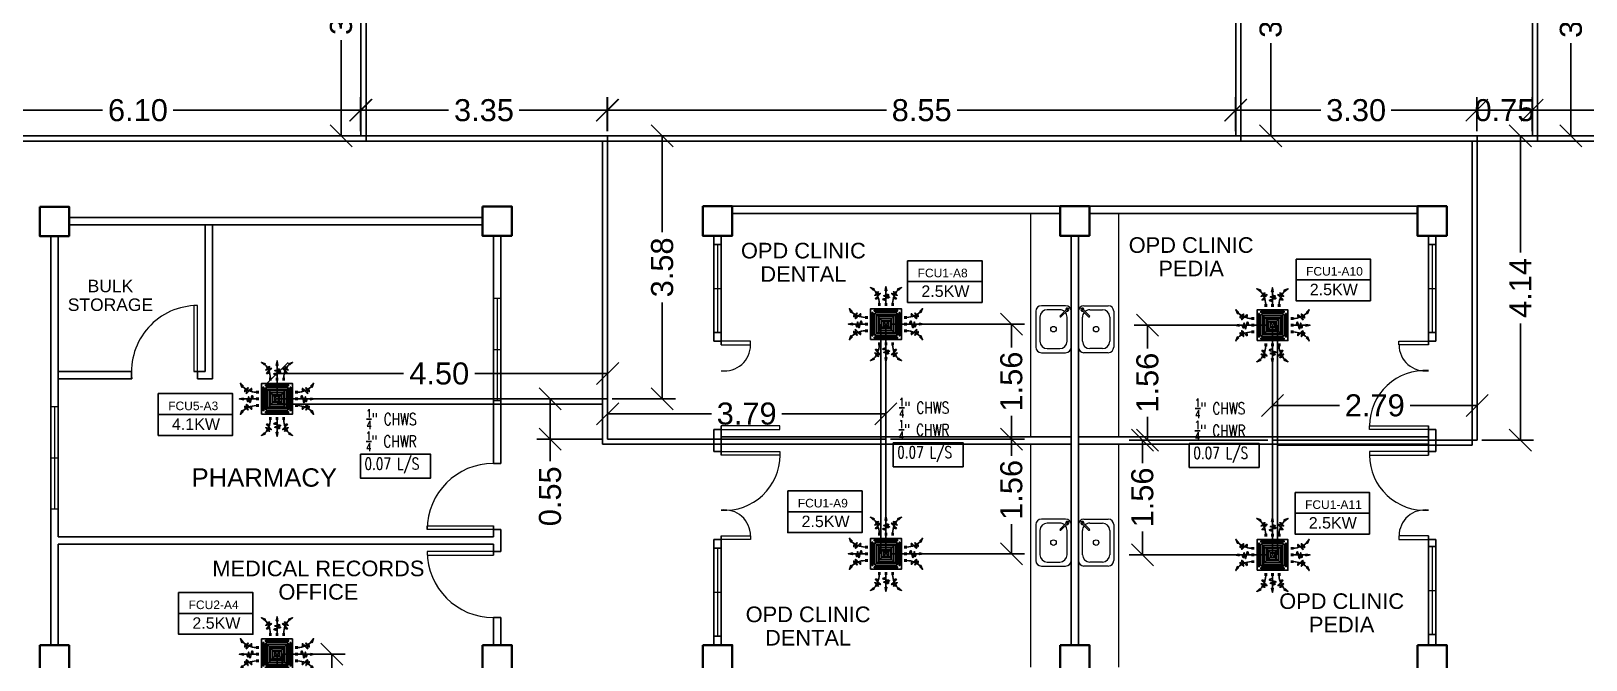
# Model space of a CAD drawing. Header units: millimetres. Extents: x 5 to 430, y 3 to 339.
# Drawn here: x 145.62 to 166.78, y 203.03 to 211.6 of the extents above; entities that cross this region are included whole.
import ezdxf

# ---------------------------------------------------------------- set-up
doc = ezdxf.new("R2010")
doc.units = ezdxf.units.MM
doc.header["$MEASUREMENT"] = 0
for name, color, linetype in [('AIR', 7, 'Continuous'), ('fcu line', 7, 'Continuous'), ('fcu return', 7, 'Continuous'), ('label', 7, 'Continuous'), ('Legends', 7, 'Continuous'), ('pipe dimension', 7, 'Continuous'), ('pipe label', 7, 'Continuous')]:
    doc.layers.add(name, color=color, linetype=linetype)
doc.styles.add('Arch-Dim', font='simplex.shx', dxfattribs={"width": 0.75})
doc.styles.get("Standard").update_dxf_attribs({"font": 'arial.ttf'})
doc.styles.add('SWISSLT175', font='swissl.ttf', dxfattribs={"height": 0.175})
doc.dimstyles.new('Copy of dimension', dxfattribs={"dimtxt": 0.3, "dimasz": 0.3, "dimexe": 0.18, "dimexo": 0.0625, "dimgap": 0.09, "dimtad": 0, "dimzin": 0, "dimdsep": 46, "dimtxsty": 'Standard', "dimblk": 'OBLIQUE', "dimcen": 0.09, "dimclrd": 256, "dimclre": 256, "dimclrt": 256, "dimadec": 0, "dimazin": 0, "dimtfac": 1, "dimtofl": 0, "dimtmove": 0, "dimatfit": 3, "dimldrblk": 'OBLIQUE', "dimfxl": 1, "dimtolj": 1, "dimtzin": 0, "dimarcsym": 0})

# ---------------------------------------------------------------- blocks, each defined once
blk = doc.blocks.new('FCU-13000P (CASSETTE SPLIT)')
at = {"layer": 'AIR', "ltscale": 3}
for p, q in [((0, 0.523), (0, 1)), ((-0.193, 0.558), (-0.193, 0.487)), ((-0.162, 0.558), (-0.162, 0.487)), ((-0.016, 0.558), (-0.016, 0.487)), ((0.016, 0.558), (0.016, 0.487)), ((0.162, 0.558), (0.162, 0.487)), ((0.193, 0.558), (0.193, 0.487)), ((-0.523, 0), (-1, 0)), ((-0.558, 0.193), (-0.487, 0.193)), ((-0.558, 0.162), (-0.487, 0.162)), ((-0.558, 0.016), (-0.487, 0.016)), ((0.558, 0.193), (0.487, 0.193)), ((0.558, 0.162), (0.487, 0.162)), ((0.558, 0.016), (0.487, 0.016)), ((0.523, 0), (1, 0)), ((-0.558, -0.016), (-0.487, -0.016)), ((-0.558, -0.162), (-0.487, -0.162)), ((-0.558, -0.193), (-0.487, -0.193)), ((0.558, -0.016), (0.487, -0.016)), ((0.558, -0.162), (0.487, -0.162)), ((0.558, -0.193), (0.487, -0.193)), ((-0.193, -0.558), (-0.193, -0.487)), ((-0.162, -0.558), (-0.162, -0.487)), ((-0.016, -0.558), (-0.016, -0.487)), ((0, -0.523), (0, -1)), ((0.016, -0.558), (0.016, -0.487)), ((0.162, -0.558), (0.162, -0.487)), ((0.193, -0.558), (0.193, -0.487))]:
    blk.add_line(p, q, dxfattribs=at)
at = {"layer": 'AIR'}
for p, q in [((0.295, -0.295), (-0.295, 0.295)), ((0.295, 0.295), (-0.295, -0.295))]:
    blk.add_line(p, q, dxfattribs=at)
at = {"layer": 'AIR', "ltscale": 3}
for points in [[(-0.335, 0.895), (-0.311, 0.932), (-0.416, 0.973)], [(-0.022, 0.89), (0.022, 0.89), (0, 1)], [(0.335, 0.895), (0.311, 0.932), (0.416, 0.973)], [(-0.895, 0.335), (-0.932, 0.311), (-0.973, 0.416)], [(0.895, 0.335), (0.932, 0.311), (0.973, 0.416)], [(-0.89, 0.022), (-0.89, -0.022), (-1, 0)], [(0.89, 0.022), (0.89, -0.022), (1, 0)], [(-0.895, -0.335), (-0.932, -0.311), (-0.973, -0.416)], [(0.895, -0.335), (0.932, -0.311), (0.973, -0.416)], [(-0.335, -0.895), (-0.311, -0.932), (-0.416, -0.973)], [(-0.022, -0.89), (0.022, -0.89), (0, -1)], [(0.335, -0.895), (0.311, -0.932), (0.416, -0.973)]]:
    blk.add_lwpolyline(points, close=True, dxfattribs=at)
at = {"layer": 'AIR'}
for points in [[(-0.323, 0.914, -0.171809), (-0.178, 0.558), (-0.178, 0.522)], [(0.323, 0.914, 0.171809), (0.178, 0.558), (0.178, 0.522)], [(-0.914, 0.323, 0.171809), (-0.558, 0.178), (-0.522, 0.178)], [(0.914, 0.323, -0.171809), (0.558, 0.178), (0.522, 0.178)], [(-0.914, -0.323, -0.171809), (-0.558, -0.178), (-0.522, -0.178)], [(0.914, -0.323, 0.171809), (0.558, -0.178), (0.522, -0.178)], [(-0.323, -0.914, 0.171809), (-0.178, -0.558), (-0.178, -0.522)], [(0.323, -0.914, -0.171809), (0.178, -0.558), (0.178, -0.522)]]:
    blk.add_lwpolyline(points, format="xyb", dxfattribs=at)
for points in [[(-0.41, -0.41), (0.41, -0.41), (0.41, 0.41), (-0.41, 0.41)], [(-0.373, 0.31), (-0.348, 0.31), (-0.348, -0.31), (-0.373, -0.31)], [(-0.31, 0.372), (0.31, 0.372), (0.31, 0.348), (-0.31, 0.348)], [(-0.26, -0.26), (0.26, -0.26), (0.26, 0.26), (-0.26, 0.26)], [(-0.21, -0.21), (0.21, -0.21), (0.21, 0.21), (-0.21, 0.21)], [(-0.16, -0.16), (0.16, -0.16), (0.16, 0.16), (-0.16, 0.16)], [(-0.11, -0.11), (0.11, -0.11), (0.11, 0.11), (-0.11, 0.11)], [(-0.06, -0.06), (0.06, -0.06), (0.06, 0.06), (-0.06, 0.06)], [(0.372, 0.31), (0.348, 0.31), (0.348, -0.31), (0.372, -0.31)], [(-0.31, -0.373), (0.31, -0.373), (0.31, -0.348), (-0.31, -0.348)]]:
    blk.add_lwpolyline(points, close=True, dxfattribs=at)
blk.add_lwpolyline([(-0.26, -0.31), (0.26, -0.31, 0.414214), (0.31, -0.26), (0.31, 0.26, 0.414214), (0.26, 0.31), (-0.26, 0.31, 0.414214), (-0.31, 0.26), (-0.31, -0.26, 0.414214)], format="xyb", close=True, dxfattribs=at)
at = {"layer": 'AIR', "ltscale": 3}
for points in [[(-0.268, 0.84), (-0.231, 0.852), (-0.134, 0.882), (-0.422, 0.704), (0.005, 0.903), (-0.358, 0.645), (-0.239, 0.678), (-0.199, 0.69)], [(0.268, 0.84), (0.231, 0.852), (0.134, 0.882), (0.422, 0.704), (-0.005, 0.903), (0.358, 0.645), (0.239, 0.678), (0.199, 0.69)], [(-0.84, 0.268), (-0.852, 0.231), (-0.882, 0.134), (-0.704, 0.422), (-0.903, -0.005), (-0.645, 0.358), (-0.678, 0.239), (-0.69, 0.199)], [(0.84, 0.268), (0.852, 0.231), (0.882, 0.134), (0.704, 0.422), (0.903, -0.005), (0.645, 0.358), (0.678, 0.239), (0.69, 0.199)], [(-0.84, -0.268), (-0.852, -0.231), (-0.882, -0.134), (-0.704, -0.422), (-0.903, 0.005), (-0.645, -0.358), (-0.678, -0.239), (-0.69, -0.199)], [(0.84, -0.268), (0.852, -0.231), (0.882, -0.134), (0.704, -0.422), (0.903, 0.005), (0.645, -0.358), (0.678, -0.239), (0.69, -0.199)], [(-0.268, -0.84), (-0.231, -0.852), (-0.134, -0.882), (-0.422, -0.704), (0.005, -0.903), (-0.358, -0.645), (-0.239, -0.678), (-0.199, -0.69)], [(0.268, -0.84), (0.231, -0.852), (0.134, -0.882), (0.422, -0.704), (-0.005, -0.903), (0.358, -0.645), (0.239, -0.678), (0.199, -0.69)]]:
    blk.add_open_spline(points, degree=3, knots=[0.0032834, 0.0032834, 0.0032834, 0.0032834, 0.0712567, 0.1924075, 0.3347111, 0.5062145, 0.5813292, 0.5813292, 0.5813292, 0.5813292], dxfattribs=at)
for points in [[(0, 0.8), (0.077, 0.776), (-0.058, 0.755), (0.098, 0.718), (-0.087, 0.663), (0, 0.631)], [(-0.8, 0), (-0.776, -0.077), (-0.755, 0.058), (-0.718, -0.098), (-0.663, 0.087), (-0.631, 0)], [(0.8, 0), (0.776, -0.077), (0.755, 0.058), (0.718, -0.098), (0.663, 0.087), (0.631, 0)], [(0, -0.8), (0.077, -0.776), (-0.058, -0.755), (0.098, -0.718), (-0.087, -0.663), (0, -0.631)]]:
    blk.add_spline(points, degree=3, dxfattribs=at)
for points in [[(-0.416, 0.973), (-0.335, 0.895), (-0.311, 0.932)], [(0, 1), (-0.022, 0.89), (0.022, 0.89)], [(0.416, 0.973), (0.335, 0.895), (0.311, 0.932)], [(-0.973, 0.416), (-0.895, 0.335), (-0.932, 0.311)], [(0.973, 0.416), (0.895, 0.335), (0.932, 0.311)], [(-1, 0), (-0.89, 0.022), (-0.89, -0.022)], [(1, 0), (0.89, 0.022), (0.89, -0.022)], [(-0.973, -0.416), (-0.895, -0.335), (-0.932, -0.311)], [(0.973, -0.416), (0.895, -0.335), (0.932, -0.311)], [(-0.416, -0.973), (-0.335, -0.895), (-0.311, -0.932)], [(0, -1), (-0.022, -0.89), (0.022, -0.89)], [(0.416, -0.973), (0.335, -0.895), (0.311, -0.932)]]:
    blk.add_solid(points, dxfattribs=at)
blk = doc.blocks.new('_Oblique')
at = {"color": 0, "linetype": 'ByBlock', "lineweight": -2}
blk.add_line((-0.5, -0.5), (0.5, 0.5), dxfattribs=at)
blk = doc.blocks.new('*D12')
at = {"layer": 'Defpoints', "color": 0, "linetype": 'Continuous', "transparency": 16777216}
for p in [(153.462, 210.52), (150.105, 210.174), (153.462, 210.174)]:
    blk.add_point(p, dxfattribs=at)
at = {"layer": 'pipe dimension', "lineweight": -2, "transparency": 16777216}
for p, q in [((150.105, 210.236), (150.105, 210.7)), ((153.462, 210.236), (153.462, 210.7)), ((150.105, 210.52), (151.303, 210.52)), ((153.462, 210.52), (152.264, 210.52))]:
    blk.add_line(p, q, dxfattribs=at)
at = {"layer": 'pipe dimension', "linetype": 'Continuous', "lineweight": -2, "transparency": 16777216, "xscale": 0.3, "yscale": 0.3, "zscale": 0.3, "rotation": 180}
blk.add_blockref('_Oblique', (150.105, 210.52), dxfattribs=at)
at = {"layer": 'pipe dimension', "linetype": 'Continuous', "lineweight": -2, "transparency": 16777216, "xscale": 0.3, "yscale": 0.3, "zscale": 0.3}
blk.add_blockref('_Oblique', (153.462, 210.52), dxfattribs=at)
at = {"layer": 'pipe dimension', "linetype": 'Continuous', "lineweight": 25, "transparency": 16777216, "insert": (151.784, 210.52), "char_height": 0.3, "attachment_point": 5}
blk.add_mtext('\\A1;3.35', dxfattribs=at)
blk = doc.blocks.new('*D13')
at = {"layer": 'Defpoints', "color": 0, "linetype": 'Continuous', "transparency": 16777216}
for p in [(165.297, 210.52), (162.011, 210.174), (165.297, 210.174)]:
    blk.add_point(p, dxfattribs=at)
at = {"layer": 'pipe dimension', "lineweight": -2, "transparency": 16777216}
for p, q in [((162.011, 210.236), (162.011, 210.7)), ((165.297, 210.236), (165.297, 210.7)), ((162.011, 210.52), (163.175, 210.52)), ((165.297, 210.52), (164.133, 210.52))]:
    blk.add_line(p, q, dxfattribs=at)
at = {"layer": 'pipe dimension', "linetype": 'Continuous', "lineweight": -2, "transparency": 16777216, "xscale": 0.3, "yscale": 0.3, "zscale": 0.3, "rotation": 180}
blk.add_blockref('_Oblique', (162.011, 210.52), dxfattribs=at)
at = {"layer": 'pipe dimension', "linetype": 'Continuous', "lineweight": -2, "transparency": 16777216, "xscale": 0.3, "yscale": 0.3, "zscale": 0.3}
blk.add_blockref('_Oblique', (165.297, 210.52), dxfattribs=at)
at = {"layer": 'pipe dimension', "linetype": 'Continuous', "lineweight": 25, "transparency": 16777216, "insert": (163.654, 210.52), "char_height": 0.3, "attachment_point": 5}
blk.add_mtext('\\A1;3.30', dxfattribs=at)
blk = doc.blocks.new('*D14')
at = {"layer": 'Defpoints', "color": 0, "linetype": 'Continuous', "transparency": 16777216}
for p in [(166.05, 210.52), (165.297, 210.174), (166.05, 210.174)]:
    blk.add_point(p, dxfattribs=at)
at = {"layer": 'pipe dimension', "lineweight": -2, "transparency": 16777216}
for p, q in [((165.297, 210.236), (165.297, 210.7)), ((166.05, 210.236), (166.05, 210.7)), ((165.297, 210.52), (166.05, 210.52))]:
    blk.add_line(p, q, dxfattribs=at)
at = {"layer": 'pipe dimension', "linetype": 'Continuous', "lineweight": -2, "transparency": 16777216, "xscale": 0.3, "yscale": 0.3, "zscale": 0.3, "rotation": 180}
blk.add_blockref('_Oblique', (165.297, 210.52), dxfattribs=at)
at = {"layer": 'pipe dimension', "linetype": 'Continuous', "lineweight": -2, "transparency": 16777216, "xscale": 0.3, "yscale": 0.3, "zscale": 0.3}
blk.add_blockref('_Oblique', (166.05, 210.52), dxfattribs=at)
at = {"layer": 'pipe dimension', "linetype": 'Continuous', "lineweight": 25, "transparency": 16777216, "insert": (165.673, 210.52), "char_height": 0.3, "attachment_point": 5}
blk.add_mtext('\\A1;0.75', dxfattribs=at)
blk = doc.blocks.new('*D15')
at = {"layer": 'Defpoints', "color": 0, "linetype": 'Continuous', "transparency": 16777216}
for p in [(169.265, 210.52), (166.05, 210.174), (169.265, 210.174)]:
    blk.add_point(p, dxfattribs=at)
at = {"layer": 'pipe dimension', "lineweight": -2, "transparency": 16777216}
for p, q in [((166.05, 210.236), (166.05, 210.7)), ((169.265, 210.236), (169.265, 210.7)), ((166.05, 210.52), (167.177, 210.52)), ((169.265, 210.52), (168.138, 210.52))]:
    blk.add_line(p, q, dxfattribs=at)
at = {"layer": 'pipe dimension', "linetype": 'Continuous', "lineweight": -2, "transparency": 16777216, "xscale": 0.3, "yscale": 0.3, "zscale": 0.3, "rotation": 180}
blk.add_blockref('_Oblique', (166.05, 210.52), dxfattribs=at)
at = {"layer": 'pipe dimension', "linetype": 'Continuous', "lineweight": -2, "transparency": 16777216, "xscale": 0.3, "yscale": 0.3, "zscale": 0.3}
blk.add_blockref('_Oblique', (169.265, 210.52), dxfattribs=at)
at = {"layer": 'pipe dimension', "linetype": 'Continuous', "lineweight": 25, "transparency": 16777216, "insert": (167.657, 210.52), "char_height": 0.3, "attachment_point": 5}
blk.add_mtext('\\A1;3.25', dxfattribs=at)
blk = doc.blocks.new('*D27')
at = {"layer": 'Defpoints', "color": 0, "transparency": 16777216}
for p in [(153.467, 210.52), (153.467, 210.171), (162.015, 210.171)]:
    blk.add_point(p, dxfattribs=at)
at = {"layer": 'Legends', "lineweight": -2, "transparency": 16777216}
for p, q in [((153.467, 210.234), (153.467, 210.7)), ((162.015, 210.234), (162.015, 210.7)), ((153.467, 210.52), (157.26, 210.52)), ((162.015, 210.52), (158.222, 210.52))]:
    blk.add_line(p, q, dxfattribs=at)
at = {"layer": 'Legends', "lineweight": -2, "transparency": 16777216, "xscale": 0.3, "yscale": 0.3, "zscale": 0.3, "rotation": 180}
blk.add_blockref('_Oblique', (153.467, 210.52), dxfattribs=at)
at = {"layer": 'Legends', "lineweight": -2, "transparency": 16777216, "xscale": 0.3, "yscale": 0.3, "zscale": 0.3}
blk.add_blockref('_Oblique', (162.015, 210.52), dxfattribs=at)
at = {"layer": 'Legends', "transparency": 16777216, "insert": (157.741, 210.52), "char_height": 0.3, "attachment_point": 5}
blk.add_mtext('\\A1;8.55', dxfattribs=at)
blk = doc.blocks.new('*D28')
at = {"layer": 'Defpoints', "color": 0, "transparency": 16777216}
for p in [(150.11, 210.52), (144.037, 210.171), (150.11, 210.171)]:
    blk.add_point(p, dxfattribs=at)
at = {"layer": 'Legends', "lineweight": -2, "transparency": 16777216}
for p, q in [((144.037, 210.234), (144.037, 210.7)), ((150.11, 210.234), (150.11, 210.7)), ((144.037, 210.52), (146.594, 210.52)), ((150.11, 210.52), (147.554, 210.52))]:
    blk.add_line(p, q, dxfattribs=at)
at = {"layer": 'Legends', "lineweight": -2, "transparency": 16777216, "xscale": 0.3, "yscale": 0.3, "zscale": 0.3, "rotation": 180}
blk.add_blockref('_Oblique', (144.037, 210.52), dxfattribs=at)
at = {"layer": 'Legends', "lineweight": -2, "transparency": 16777216, "xscale": 0.3, "yscale": 0.3, "zscale": 0.3}
blk.add_blockref('_Oblique', (150.11, 210.52), dxfattribs=at)
at = {"layer": 'Legends', "transparency": 16777216, "insert": (147.074, 210.52), "char_height": 0.3, "attachment_point": 5}
blk.add_mtext('\\A1;6.10', dxfattribs=at)
blk = doc.blocks.new('*D198')
at = {"layer": 'Defpoints', "color": 0, "transparency": 16777216}
for p in [(148.967, 203.11), (149.713, 203.11), (148.967, 201.497)]:
    blk.add_point(p, dxfattribs=at)
at = {"layer": 'Legends', "lineweight": -2, "transparency": 16777216}
for p, q in [((149.029, 203.11), (149.893, 203.11)), ((149.713, 203.11), (149.713, 202.74)), ((149.713, 201.497), (149.713, 201.867)), ((149.029, 201.497), (149.893, 201.497))]:
    blk.add_line(p, q, dxfattribs=at)
at = {"layer": 'Legends', "lineweight": -2, "transparency": 16777216, "xscale": 0.3, "yscale": 0.3, "zscale": 0.3}
for p, rotation in [((149.713, 203.11), 90), ((149.713, 201.497), 270)]:
    blk.add_blockref('_Oblique', p, dxfattribs=dict(at, rotation=rotation))
at = {"layer": 'Legends', "transparency": 16777216, "insert": (149.713, 202.303), "char_height": 0.3, "attachment_point": 5, "rotation": 90}
blk.add_mtext('\\A1;1.61', dxfattribs=at)
blk = doc.blocks.new('*D240')
at = {"layer": 'Defpoints', "color": 0, "transparency": 16777216}
for p in [(166.054, 213.659), (166.578, 213.659), (166.054, 210.171)]:
    blk.add_point(p, dxfattribs=at)
at = {"layer": 'Legends', "lineweight": -2, "transparency": 16777216}
for p, q in [((166.116, 213.659), (166.758, 213.659)), ((166.578, 213.659), (166.578, 212.395)), ((166.578, 210.171), (166.578, 211.435)), ((166.116, 210.171), (166.758, 210.171))]:
    blk.add_line(p, q, dxfattribs=at)
at = {"layer": 'Legends', "lineweight": -2, "transparency": 16777216, "xscale": 0.3, "yscale": 0.3, "zscale": 0.3}
for p, rotation in [((166.578, 213.659), 90), ((166.578, 210.171), 270)]:
    blk.add_blockref('_Oblique', p, dxfattribs=dict(at, rotation=rotation))
at = {"layer": 'Legends', "transparency": 16777216, "insert": (166.578, 211.915), "char_height": 0.3, "attachment_point": 5, "rotation": 90}
blk.add_mtext('\\A1;3.49', dxfattribs=at)
blk = doc.blocks.new('*D241')
at = {"layer": 'Defpoints', "color": 0, "transparency": 16777216}
for p in [(165.301, 210.171), (165.301, 206.028), (165.889, 206.028)]:
    blk.add_point(p, dxfattribs=at)
at = {"layer": 'Legends', "lineweight": -2, "transparency": 16777216}
for p, q in [((165.364, 210.171), (166.069, 210.171)), ((165.889, 210.171), (165.889, 208.585)), ((165.889, 206.028), (165.889, 207.615)), ((165.364, 206.028), (166.069, 206.028))]:
    blk.add_line(p, q, dxfattribs=at)
at = {"layer": 'Legends', "lineweight": -2, "transparency": 16777216, "xscale": 0.3, "yscale": 0.3, "zscale": 0.3}
for p, rotation in [((165.889, 210.171), 90), ((165.889, 206.028), 270)]:
    blk.add_blockref('_Oblique', p, dxfattribs=dict(at, rotation=rotation))
at = {"layer": 'Legends', "transparency": 16777216, "insert": (165.889, 208.1), "char_height": 0.3, "attachment_point": 5, "rotation": 90}
blk.add_mtext('\\A1;4.14', dxfattribs=at)
blk = doc.blocks.new('*D242')
at = {"layer": 'Defpoints', "color": 0, "transparency": 16777216}
for p in [(165.301, 206.499), (162.515, 206.028), (165.301, 206.028)]:
    blk.add_point(p, dxfattribs=at)
at = {"layer": 'Legends', "lineweight": -2, "transparency": 16777216}
for p, q in [((162.515, 206.09), (162.515, 206.679)), ((165.301, 206.09), (165.301, 206.679)), ((162.515, 206.499), (163.426, 206.499)), ((165.301, 206.499), (164.391, 206.499))]:
    blk.add_line(p, q, dxfattribs=at)
at = {"layer": 'Legends', "lineweight": -2, "transparency": 16777216, "xscale": 0.3, "yscale": 0.3, "zscale": 0.3, "rotation": 180}
blk.add_blockref('_Oblique', (162.515, 206.499), dxfattribs=at)
at = {"layer": 'Legends', "lineweight": -2, "transparency": 16777216, "xscale": 0.3, "yscale": 0.3, "zscale": 0.3}
blk.add_blockref('_Oblique', (165.301, 206.499), dxfattribs=at)
at = {"layer": 'Legends', "transparency": 16777216, "insert": (163.908, 206.499), "char_height": 0.3, "attachment_point": 5}
blk.add_mtext('\\A1;2.79', dxfattribs=at)
blk = doc.blocks.new('*D243')
at = {"layer": 'Defpoints', "color": 0, "transparency": 16777216}
for p in [(160.814, 207.592), (162.515, 207.592), (162.515, 206.028)]:
    blk.add_point(p, dxfattribs=at)
at = {"layer": 'Legends', "lineweight": -2, "transparency": 16777216}
for p, q in [((162.452, 207.592), (160.634, 207.592)), ((160.814, 207.592), (160.814, 207.275)), ((160.814, 206.028), (160.814, 206.345)), ((162.452, 206.028), (160.634, 206.028))]:
    blk.add_line(p, q, dxfattribs=at)
at = {"layer": 'Legends', "lineweight": -2, "transparency": 16777216, "xscale": 0.3, "yscale": 0.3, "zscale": 0.3}
for p, rotation in [((160.814, 207.592), 90), ((160.814, 206.028), 270)]:
    blk.add_blockref('_Oblique', p, dxfattribs=dict(at, rotation=rotation))
at = {"layer": 'Legends', "transparency": 16777216, "insert": (160.814, 206.81), "char_height": 0.3, "attachment_point": 5, "rotation": 90}
blk.add_mtext('\\A1;1.56', dxfattribs=at)
blk = doc.blocks.new('*D244')
at = {"layer": 'Defpoints', "color": 0, "transparency": 16777216}
for p in [(162.515, 206.028), (160.745, 204.463), (162.515, 204.463)]:
    blk.add_point(p, dxfattribs=at)
at = {"layer": 'Legends', "lineweight": -2, "transparency": 16777216}
for p, q in [((162.452, 206.028), (160.565, 206.028)), ((160.745, 206.028), (160.745, 205.711)), ((160.745, 204.463), (160.745, 204.78)), ((162.452, 204.463), (160.565, 204.463))]:
    blk.add_line(p, q, dxfattribs=at)
at = {"layer": 'Legends', "lineweight": -2, "transparency": 16777216, "xscale": 0.3, "yscale": 0.3, "zscale": 0.3}
for p, rotation in [((160.745, 206.028), 90), ((160.745, 204.463), 270)]:
    blk.add_blockref('_Oblique', p, dxfattribs=dict(at, rotation=rotation))
at = {"layer": 'Legends', "transparency": 16777216, "insert": (160.745, 205.246), "char_height": 0.3, "attachment_point": 5, "rotation": 90}
blk.add_mtext('\\A1;1.56', dxfattribs=at)
blk = doc.blocks.new('*D245')
at = {"layer": 'Defpoints', "color": 0, "transparency": 16777216}
for p in [(153.467, 210.171), (153.467, 206.589), (154.21, 206.589)]:
    blk.add_point(p, dxfattribs=at)
at = {"layer": 'Legends', "lineweight": -2, "transparency": 16777216}
for p, q in [((153.529, 210.171), (154.39, 210.171)), ((154.21, 210.171), (154.21, 208.86)), ((154.21, 206.589), (154.21, 207.9)), ((153.529, 206.589), (154.39, 206.589))]:
    blk.add_line(p, q, dxfattribs=at)
at = {"layer": 'Legends', "lineweight": -2, "transparency": 16777216, "xscale": 0.3, "yscale": 0.3, "zscale": 0.3}
for p, rotation in [((154.21, 210.171), 90), ((154.21, 206.589), 270)]:
    blk.add_blockref('_Oblique', p, dxfattribs=dict(at, rotation=rotation))
at = {"layer": 'Legends', "transparency": 16777216, "insert": (154.21, 208.38), "char_height": 0.3, "attachment_point": 5, "rotation": 90}
blk.add_mtext('\\A1;3.58', dxfattribs=at)
blk = doc.blocks.new('*D246')
at = {"layer": 'Defpoints', "color": 0, "transparency": 16777216}
for p in [(148.967, 206.933), (148.967, 206.589), (153.467, 206.589)]:
    blk.add_point(p, dxfattribs=at)
at = {"layer": 'Legends', "lineweight": -2, "transparency": 16777216}
for p, q in [((148.967, 206.652), (148.967, 207.113)), ((153.467, 206.652), (153.467, 207.113)), ((148.967, 206.933), (150.69, 206.933)), ((153.467, 206.933), (151.66, 206.933))]:
    blk.add_line(p, q, dxfattribs=at)
at = {"layer": 'Legends', "lineweight": -2, "transparency": 16777216, "xscale": 0.3, "yscale": 0.3, "zscale": 0.3, "rotation": 180}
blk.add_blockref('_Oblique', (148.967, 206.933), dxfattribs=at)
at = {"layer": 'Legends', "lineweight": -2, "transparency": 16777216, "xscale": 0.3, "yscale": 0.3, "zscale": 0.3}
blk.add_blockref('_Oblique', (153.467, 206.933), dxfattribs=at)
at = {"layer": 'Legends', "transparency": 16777216, "insert": (151.175, 206.933), "char_height": 0.3, "attachment_point": 5}
blk.add_mtext('\\A1;4.50', dxfattribs=at)
blk = doc.blocks.new('*D247')
at = {"layer": 'Defpoints', "color": 0, "transparency": 16777216}
for p in [(153.467, 206.589), (152.684, 206.042), (153.467, 206.042)]:
    blk.add_point(p, dxfattribs=at)
at = {"layer": 'Legends', "lineweight": -2, "transparency": 16777216}
for p, q in [((153.404, 206.589), (152.504, 206.589)), ((152.684, 206.589), (152.684, 206.042)), ((153.404, 206.042), (152.504, 206.042)), ((152.684, 206.042), (152.684, 205.742))]:
    blk.add_line(p, q, dxfattribs=at)
at = {"layer": 'Legends', "lineweight": -2, "transparency": 16777216, "xscale": 0.3, "yscale": 0.3, "zscale": 0.3}
for p, rotation in [((152.684, 206.589), 90), ((152.684, 206.042), 270)]:
    blk.add_blockref('_Oblique', p, dxfattribs=dict(at, rotation=rotation))
at = {"layer": 'Legends', "transparency": 16777216, "insert": (152.684, 205.262), "char_height": 0.3, "attachment_point": 5, "rotation": 90}
blk.add_mtext('\\A1;0.55', dxfattribs=at)
blk = doc.blocks.new('*D248')
at = {"layer": 'Defpoints', "color": 0, "transparency": 16777216}
for p in [(157.255, 206.387), (153.467, 206.042), (157.255, 206.042)]:
    blk.add_point(p, dxfattribs=at)
at = {"layer": 'Legends', "lineweight": -2, "transparency": 16777216}
for p, q in [((153.467, 206.105), (153.467, 206.567)), ((157.255, 206.105), (157.255, 206.567)), ((153.467, 206.387), (154.879, 206.387)), ((157.255, 206.387), (155.839, 206.387))]:
    blk.add_line(p, q, dxfattribs=at)
at = {"layer": 'Legends', "lineweight": -2, "transparency": 16777216, "xscale": 0.3, "yscale": 0.3, "zscale": 0.3, "rotation": 180}
blk.add_blockref('_Oblique', (153.467, 206.387), dxfattribs=at)
at = {"layer": 'Legends', "lineweight": -2, "transparency": 16777216, "xscale": 0.3, "yscale": 0.3, "zscale": 0.3}
blk.add_blockref('_Oblique', (157.255, 206.387), dxfattribs=at)
at = {"layer": 'Legends', "transparency": 16777216, "insert": (155.359, 206.387), "char_height": 0.3, "attachment_point": 5}
blk.add_mtext('\\A1;3.79', dxfattribs=at)
blk = doc.blocks.new('*D249')
at = {"layer": 'Defpoints', "color": 0, "transparency": 16777216}
for p in [(157.255, 207.607), (157.255, 206.042), (158.962, 206.042)]:
    blk.add_point(p, dxfattribs=at)
at = {"layer": 'Legends', "lineweight": -2, "transparency": 16777216}
for p, q in [((157.317, 207.607), (159.142, 207.607)), ((158.962, 207.607), (158.962, 207.29)), ((158.962, 206.042), (158.962, 206.359)), ((157.317, 206.042), (159.142, 206.042))]:
    blk.add_line(p, q, dxfattribs=at)
at = {"layer": 'Legends', "lineweight": -2, "transparency": 16777216, "xscale": 0.3, "yscale": 0.3, "zscale": 0.3}
for p, rotation in [((158.962, 207.607), 90), ((158.962, 206.042), 270)]:
    blk.add_blockref('_Oblique', p, dxfattribs=dict(at, rotation=rotation))
at = {"layer": 'Legends', "transparency": 16777216, "insert": (158.962, 206.825), "char_height": 0.3, "attachment_point": 5, "rotation": 90}
blk.add_mtext('\\A1;1.56', dxfattribs=at)
blk = doc.blocks.new('*D250')
at = {"layer": 'Defpoints', "color": 0, "transparency": 16777216}
for p in [(157.255, 206.042), (157.255, 204.478), (158.962, 204.478)]:
    blk.add_point(p, dxfattribs=at)
at = {"layer": 'Legends', "lineweight": -2, "transparency": 16777216}
for p, q in [((157.317, 206.042), (159.142, 206.042)), ((158.962, 206.042), (158.962, 205.815)), ((158.962, 204.478), (158.962, 204.884)), ((157.317, 204.478), (159.142, 204.478))]:
    blk.add_line(p, q, dxfattribs=at)
at = {"layer": 'Legends', "lineweight": -2, "transparency": 16777216, "xscale": 0.3, "yscale": 0.3, "zscale": 0.3}
for p, rotation in [((158.962, 206.042), 90), ((158.962, 204.478), 270)]:
    blk.add_blockref('_Oblique', p, dxfattribs=dict(at, rotation=rotation))
at = {"layer": 'Legends', "transparency": 16777216, "insert": (158.962, 205.349), "char_height": 0.3, "attachment_point": 5, "rotation": 90}
blk.add_mtext('\\A1;1.56', dxfattribs=at)
blk = doc.blocks.new('*D253')
at = {"layer": 'Defpoints', "color": 0, "transparency": 16777216}
for p in [(162.015, 213.659), (162.491, 213.659), (162.015, 210.171)]:
    blk.add_point(p, dxfattribs=at)
at = {"layer": 'Legends', "lineweight": -2, "transparency": 16777216}
for p, q in [((162.077, 213.659), (162.671, 213.659)), ((162.491, 213.659), (162.491, 212.395)), ((162.491, 210.171), (162.491, 211.435)), ((162.077, 210.171), (162.671, 210.171))]:
    blk.add_line(p, q, dxfattribs=at)
at = {"layer": 'Legends', "lineweight": -2, "transparency": 16777216, "xscale": 0.3, "yscale": 0.3, "zscale": 0.3}
for p, rotation in [((162.491, 213.659), 90), ((162.491, 210.171), 270)]:
    blk.add_blockref('_Oblique', p, dxfattribs=dict(at, rotation=rotation))
at = {"layer": 'Legends', "transparency": 16777216, "insert": (162.491, 211.915), "char_height": 0.3, "attachment_point": 5, "rotation": 90}
blk.add_mtext('\\A1;3.49', dxfattribs=at)
blk = doc.blocks.new('*D263')
at = {"layer": 'Defpoints', "color": 0, "transparency": 16777216}
for p in [(149.839, 213.736), (150.11, 213.736), (150.11, 210.171)]:
    blk.add_point(p, dxfattribs=at)
at = {"layer": 'Legends', "lineweight": -2, "transparency": 16777216}
for p, q in [((150.047, 213.736), (149.659, 213.736)), ((149.839, 213.736), (149.839, 212.433)), ((149.839, 210.171), (149.839, 211.474)), ((150.047, 210.171), (149.659, 210.171))]:
    blk.add_line(p, q, dxfattribs=at)
at = {"layer": 'Legends', "lineweight": -2, "transparency": 16777216, "xscale": 0.3, "yscale": 0.3, "zscale": 0.3}
for p, rotation in [((149.839, 213.736), 90), ((149.839, 210.171), 270)]:
    blk.add_blockref('_Oblique', p, dxfattribs=dict(at, rotation=rotation))
at = {"layer": 'Legends', "transparency": 16777216, "insert": (149.839, 211.954), "char_height": 0.3, "attachment_point": 5, "rotation": 90}
blk.add_mtext('\\A1;3.56', dxfattribs=at)

msp = doc.modelspace()

# ---------------------------------------------------------------- linework, layer by layer
at = {"color": 8, "lineweight": 25}
for p, q in [((155.162, 209.212), (159.625, 209.212)), ((155.162, 209.112), (159.625, 209.112)), ((160.025, 209.212), (164.487, 209.212)), ((160.025, 209.112), (164.487, 209.112)), ((151.762, 209.06), (146.137, 209.06)), ((151.762, 208.96), (146.137, 208.96)), ((147.987, 206.96), (147.987, 208.96)), ((148.087, 206.86), (148.087, 208.96)), ((145.887, 208.807), (145.887, 203.232)), ((145.987, 208.807), (145.987, 204.71)), ((151.912, 205.71), (151.912, 208.81)), ((152.012, 205.71), (152.012, 208.81)), ((154.912, 208.812), (154.912, 207.373)), ((155.012, 208.812), (155.012, 207.323)), ((159.775, 208.812), (159.775, 203.235)), ((159.875, 208.812), (159.875, 203.235)), ((164.637, 207.323), (164.637, 208.812)), ((164.737, 207.373), (164.737, 208.812)), ((155.012, 207.373), (154.912, 207.373)), ((164.637, 207.373), (164.737, 207.373)), ((145.987, 206.96), (146.987, 206.96)), ((146.987, 206.86), (146.987, 206.96)), ((147.837, 206.96), (147.987, 206.96)), ((147.987, 206.96), (147.887, 206.96)), ((147.887, 206.96), (147.887, 206.86)), ((145.987, 206.86), (146.993, 206.86)), ((145.987, 206.86), (145.987, 204.71)), ((147.887, 206.86), (148.087, 206.86)), ((154.912, 206.173), (154.912, 205.873)), ((155.012, 206.173), (154.912, 206.173)), ((155.012, 206.223), (155.012, 205.823)), ((155.012, 206.073), (155.012, 206.173)), ((164.637, 205.823), (164.637, 206.223)), ((164.737, 206.173), (164.637, 206.173)), ((164.737, 205.873), (164.737, 206.173)), ((155.012, 206.073), (159.775, 206.073)), ((155.012, 205.973), (159.775, 205.973)), ((155.012, 205.973), (155.012, 205.873)), ((159.875, 206.073), (164.637, 206.073)), ((159.875, 205.973), (164.637, 205.973)), ((151.912, 205.71), (152.012, 205.71)), ((155.012, 205.873), (154.912, 205.873)), ((164.737, 205.873), (164.637, 205.873)), ((151.912, 204.71), (151.912, 204.86)), ((145.987, 204.71), (151.912, 204.71)), ((151.912, 204.81), (152.012, 204.81)), ((152.012, 204.51), (152.012, 204.81)), ((154.912, 204.673), (154.912, 203.235)), ((155.012, 204.673), (154.912, 204.673)), ((155.012, 204.723), (155.012, 203.235)), ((164.637, 203.235), (164.637, 204.723)), ((164.637, 204.673), (164.737, 204.673)), ((164.737, 203.235), (164.737, 204.673)), ((145.987, 204.61), (145.987, 203.232)), ((145.987, 204.61), (151.912, 204.61)), ((151.912, 204.46), (151.912, 204.61)), ((152.012, 204.51), (151.912, 204.51)), ((151.912, 203.235), (151.912, 203.61)), ((152.012, 203.61), (151.912, 203.61)), ((152.012, 203.235), (152.012, 203.61)), ((154.912, 203.235), (154.912, 203.335))]:
    msp.add_line(p, q, dxfattribs=at)
at = {"color": 8, "lineweight": 9}
for p, q in [((159.225, 206.073), (159.225, 209.112)), ((160.425, 206.073), (160.425, 209.112)), ((151.912, 207.26), (151.912, 207.96)), ((151.912, 207.96), (152.012, 207.96)), ((151.962, 207.96), (151.962, 206.56)), ((152.012, 207.96), (152.012, 206.56)), ((151.912, 207.26), (152.012, 207.26)), ((152.012, 206.56), (151.912, 206.56)), ((145.887, 206.485), (145.987, 206.485)), ((145.937, 206.485), (145.937, 205.085)), ((159.225, 202.935), (159.225, 205.973)), ((160.425, 202.935), (160.425, 205.973)), ((145.887, 205.785), (145.987, 205.785)), ((145.987, 205.085), (145.887, 205.085))]:
    msp.add_line(p, q, dxfattribs=at)
at = {"color": 8, "linetype": 'ByBlock', "lineweight": 9}
for p, q in [((155.012, 208.692), (154.912, 208.692)), ((154.912, 208.692), (154.912, 207.492)), ((154.962, 208.692), (154.962, 207.492)), ((155.012, 208.092), (155.012, 208.692)), ((164.737, 208.692), (164.637, 208.692)), ((164.637, 208.692), (164.637, 207.492)), ((164.687, 208.692), (164.687, 207.492)), ((164.737, 208.092), (164.737, 208.692)), ((154.912, 208.092), (155.012, 208.092)), ((164.637, 208.092), (164.737, 208.092)), ((154.912, 207.492), (155.012, 207.492)), ((164.637, 207.492), (164.737, 207.492)), ((155.012, 204.554), (154.912, 204.554)), ((154.912, 204.554), (154.912, 203.354)), ((154.962, 204.554), (154.962, 203.354)), ((155.012, 203.954), (155.012, 204.554)), ((164.737, 204.579), (164.637, 204.579)), ((164.637, 204.579), (164.637, 203.379)), ((164.687, 204.579), (164.687, 203.379)), ((164.737, 203.979), (164.737, 204.579)), ((154.912, 203.954), (155.012, 203.954)), ((164.637, 203.979), (164.737, 203.979)), ((164.637, 203.379), (164.737, 203.379)), ((154.912, 203.354), (155.012, 203.354))]:
    msp.add_line(p, q, dxfattribs=at)
at = {"color": 8, "lineweight": 13}
for p, q in [((147.887, 207.86), (147.837, 207.86)), ((147.837, 207.86), (147.837, 206.96)), ((147.887, 206.96), (147.887, 207.86)), ((151.012, 204.81), (151.012, 204.86)), ((151.012, 204.86), (151.912, 204.86)), ((151.912, 204.81), (151.012, 204.81)), ((151.012, 204.51), (151.012, 204.46)), ((151.912, 204.51), (151.012, 204.51)), ((151.012, 204.46), (151.912, 204.46))]:
    msp.add_line(p, q, dxfattribs=at)
at = {"color": 8, "lineweight": 9, "ltscale": 0.4}
for p, q in [((159.7, 207.858), (159.37, 207.858)), ((159.62, 207.803), (159.45, 207.803)), ((159.716, 207.811), (159.624, 207.72)), ((159.934, 207.811), (160.025, 207.72)), ((159.95, 207.858), (160.28, 207.858)), ((160.03, 207.803), (160.2, 207.803)), ((159.295, 207.783), (159.295, 207.293)), ((159.35, 207.703), (159.35, 207.373)), ((159.728, 207.799), (159.637, 207.708)), ((159.72, 207.373), (159.72, 207.703)), ((159.775, 207.293), (159.775, 207.783)), ((159.875, 207.293), (159.875, 207.783)), ((159.922, 207.799), (160.013, 207.708)), ((159.93, 207.373), (159.93, 207.703)), ((160.3, 207.703), (160.3, 207.373)), ((160.355, 207.783), (160.355, 207.293)), ((159.37, 207.218), (159.7, 207.218)), ((159.45, 207.273), (159.62, 207.273)), ((160.28, 207.218), (159.95, 207.218)), ((160.2, 207.273), (160.03, 207.273)), ((159.295, 204.876), (159.295, 204.386)), ((159.7, 204.951), (159.37, 204.951)), ((159.62, 204.896), (159.45, 204.896)), ((159.716, 204.904), (159.624, 204.813)), ((159.728, 204.892), (159.637, 204.801)), ((159.775, 204.386), (159.775, 204.876)), ((159.875, 204.386), (159.875, 204.876)), ((159.922, 204.892), (160.013, 204.801)), ((159.934, 204.904), (160.025, 204.813)), ((159.95, 204.951), (160.28, 204.951)), ((160.03, 204.896), (160.2, 204.896)), ((160.355, 204.876), (160.355, 204.386)), ((159.35, 204.796), (159.35, 204.466)), ((159.72, 204.466), (159.72, 204.796)), ((159.93, 204.466), (159.93, 204.796)), ((160.3, 204.796), (160.3, 204.466)), ((159.37, 204.311), (159.7, 204.311)), ((159.45, 204.366), (159.62, 204.366)), ((160.28, 204.311), (159.95, 204.311)), ((160.2, 204.366), (160.03, 204.366))]:
    msp.add_line(p, q, dxfattribs=at)
at = {"color": 8, "lineweight": -2}
msp.add_line((146.993, 206.86), (146.987, 206.86), dxfattribs=at)
at = {"color": 8, "lineweight": 35}
for points in [[(145.737, 209.207), (146.137, 209.207), (146.137, 208.807), (145.737, 208.807)], [(151.762, 209.21), (152.162, 209.21), (152.162, 208.81), (151.762, 208.81)], [(154.762, 209.212), (155.162, 209.212), (155.162, 208.812), (154.762, 208.812)], [(159.625, 209.212), (160.025, 209.212), (160.025, 208.812), (159.625, 208.812)], [(164.487, 209.212), (164.887, 209.212), (164.887, 208.812), (164.487, 208.812)], [(145.737, 203.232), (146.137, 203.232), (146.137, 202.832), (145.737, 202.832)], [(151.762, 203.235), (152.162, 203.235), (152.162, 202.835), (151.762, 202.835)], [(154.762, 203.235), (155.162, 203.235), (155.162, 202.835), (154.762, 202.835)], [(159.625, 203.235), (160.025, 203.235), (160.025, 202.835), (159.625, 202.835)], [(164.487, 203.235), (164.887, 203.235), (164.887, 202.835), (164.487, 202.835)]]:
    msp.add_lwpolyline(points, close=True, dxfattribs=at)
at = {"color": 8, "lineweight": 9}
for points in [[(154.912, 208.692), (155.012, 208.692), (155.012, 207.492), (154.912, 207.492)], [(164.637, 208.692), (164.737, 208.692), (164.737, 207.492), (164.637, 207.492)], [(151.912, 207.96), (152.012, 207.96), (152.012, 206.56), (151.912, 206.56)], [(145.887, 206.485), (145.987, 206.485), (145.987, 205.085), (145.887, 205.085)], [(145.887, 206.485), (145.987, 206.485), (145.987, 205.085), (145.887, 205.085)], [(154.912, 204.554), (155.012, 204.554), (155.012, 203.354), (154.912, 203.354)], [(164.637, 204.579), (164.737, 204.579), (164.737, 203.379), (164.637, 203.379)]]:
    msp.add_lwpolyline(points, close=True, dxfattribs=at)
at = {"color": 8, "lineweight": 13, "ltscale": 0.03}
for points in [[(155.012, 207.373), (155.012, 207.323), (155.412, 207.323), (155.412, 207.373)], [(164.637, 207.373), (164.637, 207.323), (164.237, 207.323), (164.237, 207.373)], [(155.012, 206.223), (155.012, 206.173), (155.812, 206.173), (155.812, 206.223)], [(164.637, 206.223), (164.637, 206.173), (163.837, 206.173), (163.837, 206.223)], [(155.012, 205.823), (155.012, 205.873), (155.812, 205.873), (155.812, 205.823)], [(164.637, 205.823), (164.637, 205.873), (163.837, 205.873), (163.837, 205.823)], [(155.012, 204.673), (155.012, 204.723), (155.412, 204.723), (155.412, 204.673)], [(164.637, 204.673), (164.637, 204.723), (164.237, 204.723), (164.237, 204.673)]]:
    msp.add_lwpolyline(points, close=True, dxfattribs=at)
at = {"color": 8, "lineweight": 9, "ltscale": 0.4}
for centre in [(159.535, 207.538), (160.115, 207.538), (159.535, 204.631), (160.115, 204.631)]:
    msp.add_circle(centre, 0.0375, dxfattribs=at)
at = {"color": 8, "lineweight": 13}
for centre, start, end in [((147.887, 206.96), 90, 186.3794), ((151.912, 204.81), 90, 180), ((151.912, 204.51), 180, 270)]:
    msp.add_arc(centre, 0.9, start, end, dxfattribs=at)
at = {"color": 8, "lineweight": 9, "ltscale": 0.4}
for centre, radius, start, end in [((159.37, 207.783), 0.075, 90, 180), ((159.45, 207.703), 0.1, 90, 180), ((159.62, 207.703), 0.1, 50.0132, 90), ((159.7, 207.783), 0.075, 0, 90), ((159.722, 207.805), 0.0217, 248.7565, 201.2435), ((159.722, 207.805), 0.0145, 262.0499, 187.9501), ((159.722, 207.805), 0.00874, 315, 135), ((159.95, 207.783), 0.075, 90, 180), ((159.928, 207.805), 0.0217, 338.7565, 291.2435), ((159.928, 207.805), 0.0145, 352.0499, 277.9501), ((159.928, 207.805), 0.00874, 45, 225), ((160.03, 207.703), 0.1, 90, 129.9868), ((160.2, 207.703), 0.1, 0, 90), ((160.28, 207.783), 0.075, 0, 90), ((159.631, 207.714), 0.00874, 135, 315), ((159.62, 207.703), 0.1, 0, 39.9868), ((160.03, 207.703), 0.1, 140.0132, 180), ((160.019, 207.714), 0.00874, 225, 45), ((159.37, 207.293), 0.075, 180, 270), ((159.45, 207.373), 0.1, 180, 270), ((159.62, 207.373), 0.1, 270, 0), ((159.7, 207.293), 0.075, 270, 0), ((159.95, 207.293), 0.075, 180, 270), ((160.03, 207.373), 0.1, 180, 270), ((160.2, 207.373), 0.1, 270, 0), ((160.28, 207.293), 0.075, 270, 0), ((159.37, 204.876), 0.075, 90, 180), ((159.45, 204.796), 0.1, 90, 180), ((159.62, 204.796), 0.1, 50.0132, 90), ((159.62, 204.796), 0.1, 0, 39.9868), ((159.7, 204.876), 0.075, 0, 90), ((159.722, 204.898), 0.0217, 248.7565, 201.2435), ((159.722, 204.898), 0.0145, 262.0499, 187.9501), ((159.722, 204.898), 0.00874, 315, 135), ((159.95, 204.876), 0.075, 90, 180), ((159.928, 204.898), 0.0217, 338.7565, 291.2435), ((159.928, 204.898), 0.0145, 352.0499, 277.9501), ((159.928, 204.898), 0.00874, 45, 225), ((160.03, 204.796), 0.1, 140.0132, 180), ((160.03, 204.796), 0.1, 90, 129.9868), ((160.2, 204.796), 0.1, 0, 90), ((160.28, 204.876), 0.075, 0, 90), ((159.631, 204.807), 0.00874, 135, 315), ((160.019, 204.807), 0.00874, 225, 45), ((159.45, 204.466), 0.1, 180, 270), ((159.62, 204.466), 0.1, 270, 0), ((160.03, 204.466), 0.1, 180, 270), ((160.2, 204.466), 0.1, 270, 0), ((159.37, 204.386), 0.075, 180, 270), ((159.7, 204.386), 0.075, 270, 0), ((159.95, 204.386), 0.075, 180, 270), ((160.28, 204.386), 0.075, 270, 0)]:
    msp.add_arc(centre, radius, start, end, dxfattribs=at)
at = {"color": 8, "lineweight": 13, "ltscale": 0.03}
for centre, radius, start, end in [((155.059, 207.323), 0.353, 262.3719, 0), ((164.591, 207.323), 0.353, 180, 277.6281), ((164.589, 206.223), 0.752, 86.3048, 180), ((155.061, 205.823), 0.752, 266.3048, 0), ((164.589, 205.823), 0.752, 180, 273.6952), ((155.059, 204.723), 0.353, 0, 97.6281), ((164.591, 204.723), 0.353, 82.3719, 180)]:
    msp.add_arc(centre, radius, start, end, dxfattribs=at)
at = {"layer": 'fcu line', "linetype": 'Continuous'}
for p, q in [((162.015, 216.936), (162.015, 210.171)), ((166.054, 215.736), (166.054, 210.171)), ((150.11, 213.736), (150.11, 210.171)), ((175.418, 210.171), (140.587, 210.171)), ((153.467, 210.171), (153.467, 206.042)), ((165.301, 206.028), (165.301, 210.171)), ((157.255, 207.607), (157.255, 204.478)), ((162.515, 207.592), (162.515, 204.463)), ((148.967, 206.589), (153.467, 206.589)), ((157.255, 206.042), (153.467, 206.042)), ((162.515, 206.028), (165.301, 206.028)), ((148.967, 203.11), (148.967, 199.885))]:
    msp.add_line(p, q, dxfattribs=at)
at = {"layer": 'fcu return', "linetype": 'Continuous'}
for p, q in [((162.085, 216.936), (162.085, 210.101)), ((166.124, 215.736), (166.124, 210.101)), ((150.18, 213.736), (150.18, 210.101)), ((175.488, 210.101), (140.587, 210.101)), ((153.397, 210.101), (153.397, 205.972)), ((165.231, 205.958), (165.231, 210.101)), ((157.185, 207.607), (157.185, 204.478)), ((162.585, 207.592), (162.585, 204.463)), ((148.967, 206.519), (153.397, 206.519)), ((157.185, 205.972), (153.397, 205.972)), ((162.585, 205.958), (165.231, 205.958)), ((149.037, 203.11), (149.037, 199.885))]:
    msp.add_line(p, q, dxfattribs=at)
at = {"layer": 'fcu return', "linetype": 'Continuous', "lineweight": 25}
msp.add_line((157.255, 207.537), (157.255, 207.537), dxfattribs=at)
at = {"layer": 'Legends', "linetype": 'Continuous', "lineweight": 25}
for p, q in [((157.55, 208.187), (158.562, 208.187)), ((162.836, 208.21), (163.849, 208.21)), ((147.35, 206.376), (148.362, 206.376)), ((155.919, 205.051), (156.931, 205.051)), ((162.822, 205.031), (163.835, 205.031)), ((147.628, 203.666), (148.64, 203.666))]:
    msp.add_line(p, q, dxfattribs=at)
at = {"layer": 'Legends'}
for points in [[(157.55, 208.471), (158.562, 208.471), (158.562, 207.903), (157.55, 207.903)], [(162.836, 208.494), (163.849, 208.494), (163.849, 207.926), (162.836, 207.926)], [(147.35, 206.66), (148.362, 206.66), (148.362, 206.092), (147.35, 206.092)], [(155.919, 205.335), (156.931, 205.335), (156.931, 204.768), (155.919, 204.768)], [(162.822, 205.315), (163.835, 205.315), (163.835, 204.747), (162.822, 204.747)], [(147.628, 203.95), (148.64, 203.95), (148.64, 203.382), (147.628, 203.382)]]:
    msp.add_lwpolyline(points, close=True, dxfattribs=at)
at = {"layer": 'pipe label', "color": 7, "linetype": 'Continuous', "lineweight": 25}
for points in [[(157.354, 205.992), (158.305, 205.992), (158.305, 205.665), (157.354, 205.665)], [(161.383, 205.982), (162.334, 205.982), (162.334, 205.655), (161.383, 205.655)], [(150.104, 205.836), (151.055, 205.836), (151.055, 205.508), (150.104, 205.508)]]:
    msp.add_lwpolyline(points, close=True, dxfattribs=at)

# ---------------------------------------------------------------- block references
at = {"layer": 'AIR', "xscale": 0.5113536813550488, "yscale": 0.5113536813550488, "zscale": 0.5113536813550488}
for p in [(157.255, 207.607), (162.515, 207.592), (148.967, 206.589), (157.255, 204.478), (162.515, 204.463), (148.967, 203.11)]:
    msp.add_blockref('FCU-13000P (CASSETTE SPLIT)', p, dxfattribs=at)

# ---------------------------------------------------------------- texts
at = {"layer": 'label', "color": 8, "linetype": 'ByBlock', "lineweight": 9, "ltscale": 0.4, "char_height": 0.2125, "attachment_point": 5, "line_spacing_factor": 0.9, "style": 'SWISSLT175'}
for s, insert in [('OPD CLINIC\\PDENTAL', (156.131, 208.449)), ('OPD CLINIC\\PPEDIA', (161.408, 208.525)), ('OPD CLINIC\\PPEDIA', (163.457, 203.674)), ('OPD CLINIC\\PDENTAL', (156.195, 203.494))]:
    msp.add_mtext(s, dxfattribs=dict(at, insert=insert))
at = {"layer": 'label', "color": 8, "lineweight": -2, "ltscale": 0.4, "attachment_point": 5, "line_spacing_factor": 0.9, "style": 'SWISSLT175'}
for s, insert, char_height in [('BULK\\PSTORAGE', (146.7, 207.998), 0.17), ('PHARMACY', (148.794, 205.516), 0.25), ('MEDICAL RECORDS\\POFFICE', (149.53, 204.118), 0.2125)]:
    msp.add_mtext(s, dxfattribs=dict(at, insert=insert, char_height=char_height))
at = {"layer": 'Legends', "linetype": 'Continuous', "lineweight": 25, "attachment_point": 1}
for s, width, insert, char_height in [('FCU1-A8', 0.44811, (157.686, 208.362), 0.117), ('FCU1-A10', 0.44811, (162.973, 208.385), 0.117), ('2.5KW', 0.23674, (157.737, 208.134), 0.156), ('2.5KW', 0.23674, (163.023, 208.157), 0.156), ('FCU5-A3', 0.44811, (147.486, 206.552), 0.117), ('4.1KW', 0.23674, (147.537, 206.323), 0.156), ('FCU1-A9', 0.44811, (156.055, 205.227), 0.117), ('FCU1-A11', 0.44811, (162.959, 205.207), 0.117), ('2.5KW', 0.23674, (156.106, 204.998), 0.156), ('2.5KW', 0.23674, (163.009, 204.978), 0.156), ('FCU2-A4', 0.44811, (147.764, 203.842), 0.117), ('2.5KW', 0.23674, (147.815, 203.613), 0.156)]:
    msp.add_mtext_dynamic_manual_height_columns(s, width=width, gutter_width=1.011, heights=[0], dxfattribs=dict(at, insert=insert, char_height=char_height))
at = {"layer": 'pipe label', "color": 7, "linetype": 'Continuous', "lineweight": 25, "char_height": 0.16, "attachment_point": 1, "style": 'Arch-Dim'}
for s, width, insert in [('\\A1;{\\H0.7x;\\S1/4;}" CHWS', 0.88035, (157.433, 206.603)), ('\\A1;{\\H0.7x;\\S1/4;}" CHWS', 0.88035, (161.462, 206.593)), ('\\A1;{\\H0.7x;\\S1/4;}" CHWS', 0.88035, (150.183, 206.447)), ('\\A1;{\\H0.7x;\\S1/4;}" CHWR', 0.88035, (150.179, 206.144)), ('\\A1;{\\H0.7x;\\S1/4;}" CHWR', 0.88035, (157.429, 206.3)), ('\\A1;{\\H0.7x;\\S1/4;}" CHWR', 0.88035, (161.459, 206.29)), ('0.07 L/S', 0.89967, (157.408, 205.942)), ('0.07 L/S', 0.89967, (161.438, 205.932)), ('0.07 L/S', 0.89967, (150.158, 205.785))]:
    msp.add_mtext_dynamic_manual_height_columns(s, width=width, gutter_width=1.011, heights=[0], dxfattribs=dict(at, insert=insert))

# ---------------------------------------------------------------- dimensions: what is measured, and where the dimension line sits
at = {"layer": 'Legends'}
for base, p1, p2, picture, middle in [((149.839, 213.7361), (150.1098, 210.1715), (150.1098, 213.7361), '*D263', (149.839, 211.9538)), ((162.491, 213.659), (162.015, 210.171), (162.015, 213.659), '*D253', (162.491, 211.915)), ((166.578, 213.659), (166.054, 210.171), (166.054, 213.659), '*D240', (166.578, 211.915)), ((154.21, 206.589), (153.467, 210.171), (153.467, 206.589), '*D245', (154.21, 208.38)), ((165.889, 206.028), (165.301, 210.171), (165.301, 206.028), '*D241', (165.889, 208.1)), ((158.9621, 206.0423), (157.2548, 207.6069), (157.2548, 206.0423), '*D249', (158.9621, 206.8246)), ((160.814, 207.592), (162.515, 206.028), (162.515, 207.592), '*D243', (160.814, 206.81)), ((152.684, 206.042), (153.467, 206.589), (153.467, 206.042), '*D247', (152.684, 205.262)), ((160.7449, 204.4632), (162.5149, 206.0278), (162.5149, 204.4632), '*D244', (160.7449, 205.2455)), ((149.713, 203.11), (148.967, 201.497), (148.967, 203.11), '*D198', (149.713, 202.303))]:
    dim = msp.add_linear_dim(base=base, p1=p1, p2=p2, angle=90, dimstyle='Copy of dimension', dxfattribs=at)
    dim.commit()
    dim.dimension.update_dxf_attribs({"geometry": picture, "text_midpoint": middle})
dim = msp.add_linear_dim(base=(150.11, 210.52), p1=(144.037, 210.171), p2=(150.11, 210.171), text='6.10', dimstyle='Copy of dimension', dxfattribs=at)
dim.commit()
dim.dimension.update_dxf_attribs({"geometry": '*D28', "text_midpoint": (147.074, 210.52)})
for base, p1, p2, picture, middle in [((153.467, 210.52), (162.015, 210.171), (153.467, 210.171), '*D27', (157.741, 210.52)), ((165.301, 206.499), (162.515, 206.028), (165.301, 206.028), '*D242', (163.908, 206.499))]:
    dim = msp.add_linear_dim(base=base, p1=p1, p2=p2, dimstyle='Copy of dimension', dxfattribs=at)
    dim.commit()
    dim.dimension.update_dxf_attribs({"geometry": picture, "text_midpoint": middle})
for base, p1, p2, picture, middle in [((148.967, 206.933), (153.467, 206.589), (148.967, 206.589), '*D246', (151.175, 206.933)), ((157.255, 206.387), (153.467, 206.042), (157.255, 206.042), '*D248', (155.359, 206.387))]:
    dim = msp.add_linear_dim(base=base, p1=p1, p2=p2, dimstyle='Copy of dimension', dxfattribs=at)
    dim.commit()
    dim.dimension.update_dxf_attribs({"geometry": picture, "text_midpoint": middle, "dimtype": 160})
dim = msp.add_linear_dim(base=(158.962, 204.478), p1=(157.255, 206.042), p2=(157.255, 204.478), angle=90, dimstyle='Copy of dimension', dxfattribs=at)
dim.commit()
dim.dimension.update_dxf_attribs({"geometry": '*D250', "text_midpoint": (158.962, 205.349), "dimtype": 160})
at = {"layer": 'pipe dimension', "linetype": 'Continuous', "lineweight": 25}
for base, p1, p2, text, picture, middle in [((153.462, 210.52), (150.105, 210.174), (153.462, 210.174), '3.35', '*D12', (151.784, 210.52)), ((165.297, 210.52), (162.011, 210.174), (165.297, 210.174), '3.30', '*D13', (163.654, 210.52)), ((169.265, 210.52), (166.05, 210.174), (169.265, 210.174), '3.25', '*D15', (167.657, 210.52))]:
    dim = msp.add_linear_dim(base=base, p1=p1, p2=p2, text=text, dimstyle='Copy of dimension', dxfattribs=at)
    dim.commit()
    dim.dimension.update_dxf_attribs({"geometry": picture, "text_midpoint": middle})
dim = msp.add_linear_dim(base=(166.05, 210.52), p1=(165.297, 210.174), p2=(166.05, 210.174), dimstyle='Copy of dimension', dxfattribs=at)
dim.commit()
dim.dimension.update_dxf_attribs({"geometry": '*D14', "text_midpoint": (165.673, 210.52), "dimtype": 160})

doc.saveas('drawing.dxf')
